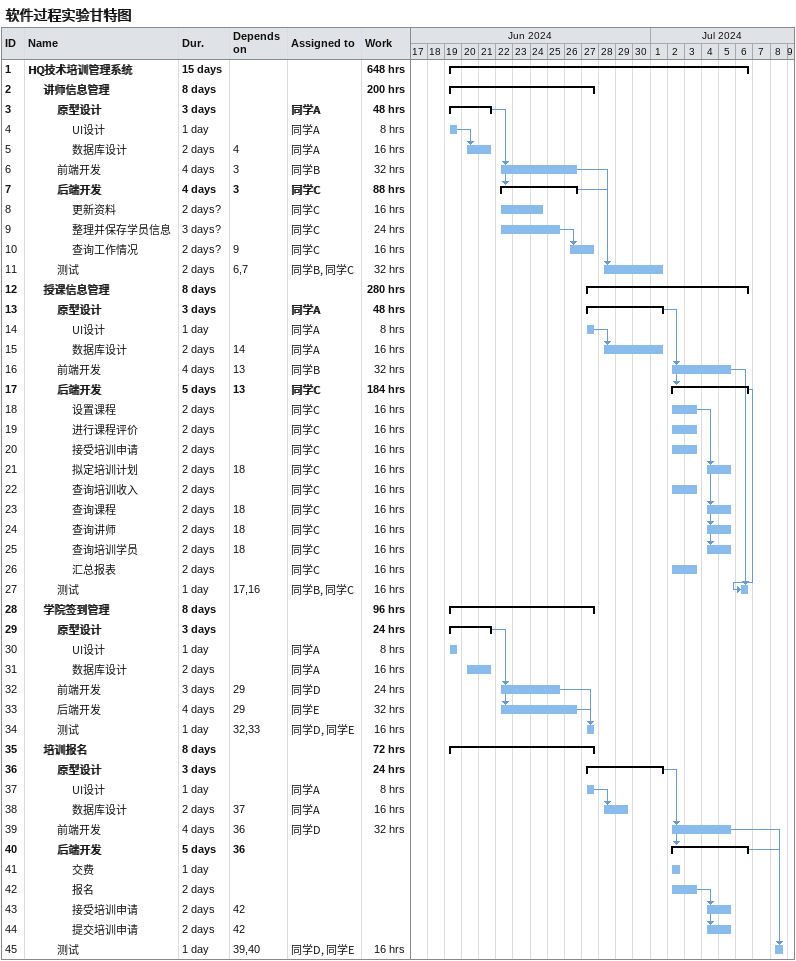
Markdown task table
软件过程实验甘特图

| ID | Level | Task | Duration | Start | Finish | Predecessors | Resources | Work (h) |
|---|---|---|---|---|---|---|---|---|
| 1 | 1 | **HQ技术培训管理系统** | 15d | 2024-06-19 | 2024-07-06 |  |  | 648 |
| 2 | 2 | **讲师信息管理** | 8d | 2024-06-19 | 2024-06-27 |  |  | 200 |
| 3 | 3 | **原型设计** | 3d | 2024-06-19 | 2024-06-21 |  | 同学A | 48 |
| 4 | 4 | UI设计 | 1d | 2024-06-19 | 2024-06-19 |  | 同学A | 8 |
| 5 | 4 | 数据库设计 | 2d | 2024-06-20 | 2024-06-21 | 4 | 同学A | 16 |
| 6 | 3 | 前端开发 | 4d | 2024-06-22 | 2024-06-26 | 3 | 同学B | 32 |
| 7 | 3 | **后端开发** | 4d | 2024-06-22 | 2024-06-26 | 3 | 同学C | 88 |
| 8 | 4 | 更新资料 | 2d? | 2024-06-22 | 2024-06-24 |  | 同学C | 16 |
| 9 | 4 | 整理并保存学员信息 | 3d? | 2024-06-22 | 2024-06-25 |  | 同学C | 24 |
| 10 | 4 | 查询工作情况 | 2d? | 2024-06-26 | 2024-06-27 | 9 | 同学C | 16 |
| 11 | 3 | 测试 | 2d | 2024-06-28 | 2024-07-01 | 6, 7 | 同学B, 同学C | 32 |
| 12 | 2 | **授课信息管理** | 8d | 2024-06-27 | 2024-07-06 |  |  | 280 |
| 13 | 3 | **原型设计** | 3d | 2024-06-27 | 2024-07-01 |  | 同学A | 48 |
| 14 | 4 | UI设计 | 1d | 2024-06-27 | 2024-06-27 |  | 同学A | 8 |
| 15 | 4 | 数据库设计 | 2d | 2024-06-28 | 2024-07-01 | 14 | 同学A | 16 |
| 16 | 3 | 前端开发 | 4d | 2024-07-02 | 2024-07-05 | 13 | 同学B | 32 |
| 17 | 3 | **后端开发** | 5d | 2024-07-02 | 2024-07-06 | 13 | 同学C | 184 |
| 18 | 4 | 设置课程 | 2d | 2024-07-02 | 2024-07-03 |  | 同学C | 16 |
| 19 | 4 | 进行课程评价 | 2d | 2024-07-02 | 2024-07-03 |  | 同学C | 16 |
| 20 | 4 | 接受培训申请 | 2d | 2024-07-02 | 2024-07-03 |  | 同学C | 16 |
| 21 | 4 | 拟定培训计划 | 2d | 2024-07-04 | 2024-07-05 | 18 | 同学C | 16 |
| 22 | 4 | 查询培训收入 | 2d | 2024-07-02 | 2024-07-03 |  | 同学C | 16 |
| 23 | 4 | 查询课程 | 2d | 2024-07-04 | 2024-07-05 | 18 | 同学C | 16 |
| 24 | 4 | 查询讲师 | 2d | 2024-07-04 | 2024-07-05 | 18 | 同学C | 16 |
| 25 | 4 | 查询培训学员 | 2d | 2024-07-04 | 2024-07-05 | 18 | 同学C | 16 |
| 26 | 4 | 汇总报表 | 2d | 2024-07-02 | 2024-07-03 |  | 同学C | 16 |
| 27 | 3 | 测试 | 1d | 2024-07-06 | 2024-07-06 | 17, 16 | 同学B, 同学C | 16 |
| 28 | 2 | **学院签到管理** | 8d | 2024-06-19 | 2024-06-27 |  |  | 96 |
| 29 | 3 | **原型设计** | 3d | 2024-06-19 | 2024-06-21 |  |  | 24 |
| 30 | 4 | UI设计 | 1d | 2024-06-19 | 2024-06-19 |  | 同学A | 8 |
| 31 | 4 | 数据库设计 | 2d | 2024-06-20 | 2024-06-21 |  | 同学A | 16 |
| 32 | 3 | 前端开发 | 3d | 2024-06-22 | 2024-06-25 | 29 | 同学D | 24 |
| 33 | 3 | 后端开发 | 4d | 2024-06-22 | 2024-06-26 | 29 | 同学E | 32 |
| 34 | 3 | 测试 | 1d | 2024-06-27 | 2024-06-27 | 32, 33 | 同学D, 同学E | 16 |
| 35 | 2 | **培训报名** | 8d | 2024-06-19 | 2024-06-27 |  |  | 72 |
| 36 | 3 | **原型设计** | 3d | 2024-06-27 | 2024-07-01 |  |  | 24 |
| 37 | 4 | UI设计 | 1d | 2024-06-27 | 2024-06-27 |  | 同学A | 8 |
| 38 | 4 | 数据库设计 | 2d | 2024-06-28 | 2024-06-29 | 37 | 同学A | 16 |
| 39 | 3 | 前端开发 | 4d | 2024-07-02 | 2024-07-05 | 36 | 同学D | 32 |
| 40 | 3 | **后端开发** | 5d | 2024-07-02 | 2024-07-06 | 36 |  |  |
| 41 | 4 | 交费 | 1d | 2024-07-02 | 2024-07-02 |  |  |  |
| 42 | 4 | 报名 | 2d | 2024-07-02 | 2024-07-03 |  |  |  |
| 43 | 4 | 接受培训申请 | 2d | 2024-07-04 | 2024-07-05 | 42 |  |  |
| 44 | 4 | 提交培训申请 | 2d | 2024-07-04 | 2024-07-05 | 42 |  |  |
| 45 | 3 | 测试 | 1d | 2024-07-08 | 2024-07-08 | 39, 40 | 同学D, 同学E | 16 |
